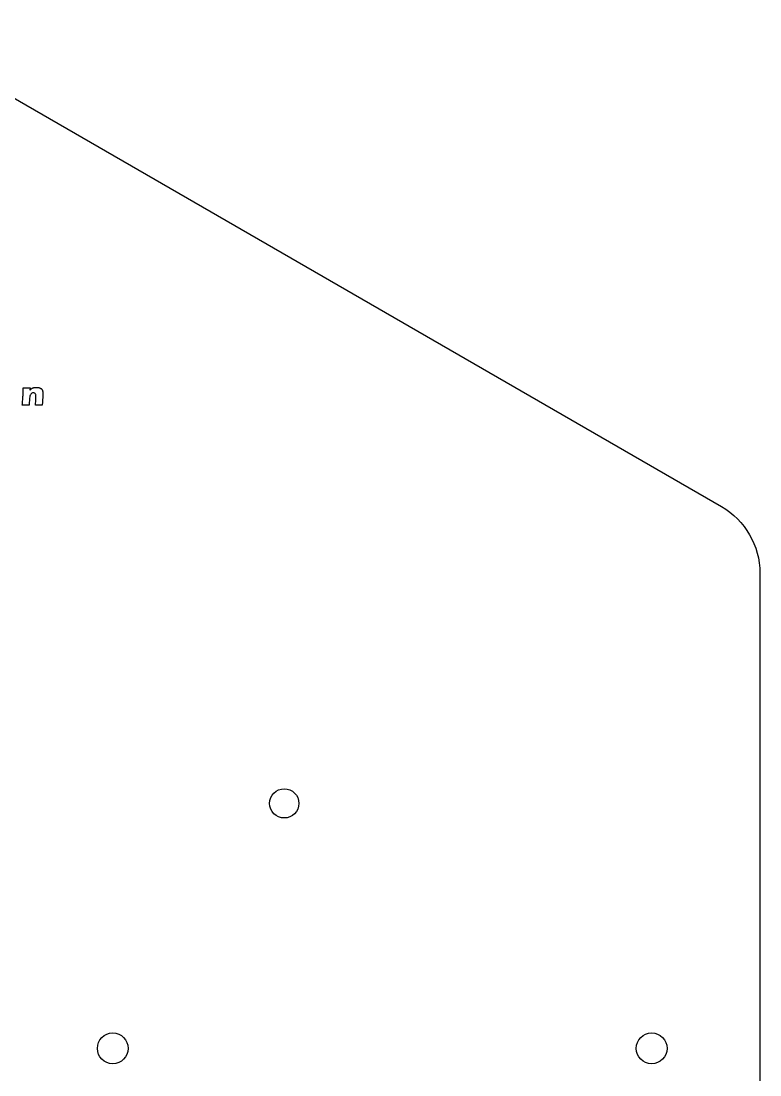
# Model space of a CAD drawing. Header units: millimetres. Extents: x -117 to 117, y -133 to 133.
# Drawn here: x 20.9 to 116.9, y -3.4 to 133.5 of the extents above; entities that cross this region are included whole.
import ezdxf

# ---------------------------------------------------------------- set-up
doc = ezdxf.new("R2010")
doc.units = ezdxf.units.MM
doc.layers.get('0').update_dxf_attribs({"linetype": 'CONTINUOUS'})

msp = doc.modelspace()

# ---------------------------------------------------------------- linework, layer by layer
for p, q in [((22.11, 85.81), (22.09, 85.51)), ((23.75, 84.8), (23.71, 84))]:
    msp.add_line(p, q)
msp.add_lwpolyline([(-111.91, -70.39, -0.267949), (-116.91, -61.73), (-116.91, 61.73, -0.267949), (-111.91, 70.39), (-5, 132.11, -0.267949), (5, 132.11), (111.91, 70.39, -0.267949), (116.91, 61.73), (116.91, -61.73, -0.267949), (111.91, -70.39), (5, -132.11, -0.267949), (-5, -132.11)], format="xyb", close=True)
for centre, radius in [((55.13, 31.83), 1.9), ((32.85, 0), 2), ((102.85, 0), 2)]:
    msp.add_circle(centre, radius)
for points, knots in [([(21.19, 84.67), (21.2, 84.87), (21.22, 85.25), (21.23, 85.63), (21.23, 85.81)], [0, 0, 0, 0, 0.0587706, 0.1142538, 0.1142538, 0.1142538, 0.1142538]), ([(21.23, 85.81), (21.31, 85.81), (21.46, 85.81), (21.62, 85.81), (21.69, 85.81)], [0, 0, 0, 0, 0.02459366, 0.04555475, 0.04555475, 0.04555475, 0.04555475]), ([(21.69, 85.81), (21.76, 85.81), (21.9, 85.81), (22.04, 85.81), (22.11, 85.81)], [0, 0, 0, 0, 0.02178601, 0.04269506, 0.04269506, 0.04269506, 0.04269506]), ([(22.09, 85.51), (22.11, 85.54), (22.15, 85.58), (22.2, 85.62), (22.22, 85.64)], [0, 0, 0, 0, 0.0099333, 0.0179577, 0.0179577, 0.0179577, 0.0179577]), ([(22.29, 85.08), (22.26, 85.05), (22.18, 84.98), (22.14, 84.88), (22.12, 84.84)], [0, 0, 0, 0, 0.01434352, 0.03023779, 0.03023779, 0.03023779, 0.03023779]), ([(22.22, 85.64), (22.23, 85.66), (22.28, 85.69), (22.32, 85.72), (22.35, 85.73)], [0, 0, 0, 0, 0.00752943, 0.01602759, 0.01602759, 0.01602759, 0.01602759]), ([(22.53, 85.16), (22.49, 85.16), (22.4, 85.15), (22.33, 85.1), (22.29, 85.08)], [0, 0, 0, 0, 0.01257798, 0.02583711, 0.02583711, 0.02583711, 0.02583711]), ([(22.35, 85.73), (22.37, 85.75), (22.43, 85.78), (22.48, 85.8), (22.51, 85.81)], [0, 0, 0, 0, 0.00903009, 0.01817726, 0.01817726, 0.01817726, 0.01817726]), ([(22.51, 85.81), (22.54, 85.82), (22.61, 85.84), (22.67, 85.85), (22.7, 85.85)], [0, 0, 0, 0, 0.00955016, 0.019765, 0.019765, 0.019765, 0.019765]), ([(22.77, 85.06), (22.74, 85.09), (22.67, 85.15), (22.58, 85.16), (22.53, 85.16)], [0, 0, 0, 0, 0.01306128, 0.02656721, 0.02656721, 0.02656721, 0.02656721]), ([(22.7, 85.85), (22.74, 85.86), (22.81, 85.87), (22.89, 85.87), (22.92, 85.87)], [0, 0, 0, 0, 0.01075814, 0.02194661, 0.02194661, 0.02194661, 0.02194661]), ([(22.87, 84.72), (22.87, 84.79), (22.87, 84.92), (22.8, 85.02), (22.77, 85.06)], [0, 0, 0, 0, 0.02120685, 0.03653538, 0.03653538, 0.03653538, 0.03653538]), ([(22.92, 85.87), (22.98, 85.87), (23.08, 85.87), (23.18, 85.85), (23.23, 85.84)], [0, 0, 0, 0, 0.01565486, 0.03111383, 0.03111383, 0.03111383, 0.03111383]), ([(23.23, 85.84), (23.28, 85.82), (23.37, 85.8), (23.45, 85.76), (23.48, 85.74)], [0, 0, 0, 0, 0.01441832, 0.02704864, 0.02704864, 0.02704864, 0.02704864]), ([(23.48, 85.74), (23.52, 85.72), (23.58, 85.67), (23.63, 85.61), (23.65, 85.58)], [0, 0, 0, 0, 0.01164859, 0.0231287, 0.0231287, 0.0231287, 0.0231287]), ([(23.65, 85.58), (23.67, 85.55), (23.71, 85.49), (23.73, 85.42), (23.74, 85.38)], [0, 0, 0, 0, 0.01122831, 0.02216661, 0.02216661, 0.02216661, 0.02216661]), ([(23.74, 85.38), (23.75, 85.35), (23.76, 85.27), (23.76, 85.2), (23.76, 85.16)], [0, 0, 0, 0, 0.01105775, 0.02233498, 0.02233498, 0.02233498, 0.02233498]), ([(23.76, 85.16), (23.76, 85.12), (23.76, 85), (23.75, 84.88), (23.75, 84.8)], [0, 0, 0, 0, 0.01319418, 0.03609033, 0.03609033, 0.03609033, 0.03609033]), ([(21.09, 83.57), (21.11, 83.74), (21.15, 84.11), (21.18, 84.48), (21.19, 84.67)], [0, 0, 0, 0, 0.0527964, 0.1106626, 0.1106626, 0.1106626, 0.1106626]), ([(21.57, 83.57), (21.49, 83.57), (21.33, 83.57), (21.17, 83.57), (21.09, 83.57)], [0, 0, 0, 0, 0.02290084, 0.04767092, 0.04767092, 0.04767092, 0.04767092]), ([(22, 83.57), (21.92, 83.57), (21.78, 83.57), (21.64, 83.57), (21.57, 83.57)], [0, 0, 0, 0, 0.02169382, 0.04283516, 0.04283516, 0.04283516, 0.04283516]), ([(22.03, 84.31), (22.02, 84.19), (22.01, 83.94), (22, 83.69), (22, 83.57)], [0, 0, 0, 0, 0.03687407, 0.0743692, 0.0743692, 0.0743692, 0.0743692]), ([(22.12, 84.84), (22.1, 84.77), (22.05, 84.59), (22.04, 84.42), (22.03, 84.31)], [0, 0, 0, 0, 0.02171653, 0.053251, 0.053251, 0.053251, 0.053251]), ([(22.81, 83.57), (22.81, 83.65), (22.83, 83.85), (22.84, 84.05), (22.85, 84.16)], [0, 0, 0, 0, 0.02494709, 0.05960234, 0.05960234, 0.05960234, 0.05960234]), ([(23.28, 83.57), (23.2, 83.57), (23.04, 83.57), (22.88, 83.57), (22.81, 83.57)], [0, 0, 0, 0, 0.02497697, 0.04765012, 0.04765012, 0.04765012, 0.04765012]), ([(22.85, 84.16), (22.85, 84.27), (22.87, 84.46), (22.87, 84.64), (22.87, 84.72)], [0, 0, 0, 0, 0.03363995, 0.0555426, 0.0555426, 0.0555426, 0.0555426]), ([(23.7, 83.57), (23.63, 83.57), (23.49, 83.57), (23.35, 83.57), (23.28, 83.57)], [0, 0, 0, 0, 0.02146592, 0.04150292, 0.04150292, 0.04150292, 0.04150292]), ([(23.71, 84), (23.71, 83.93), (23.7, 83.78), (23.7, 83.64), (23.7, 83.57)], [0, 0, 0, 0, 0.0226525, 0.04353363, 0.04353363, 0.04353363, 0.04353363])]:
    msp.add_open_spline(points, degree=3, knots=knots)

doc.saveas('drawing.dxf')
